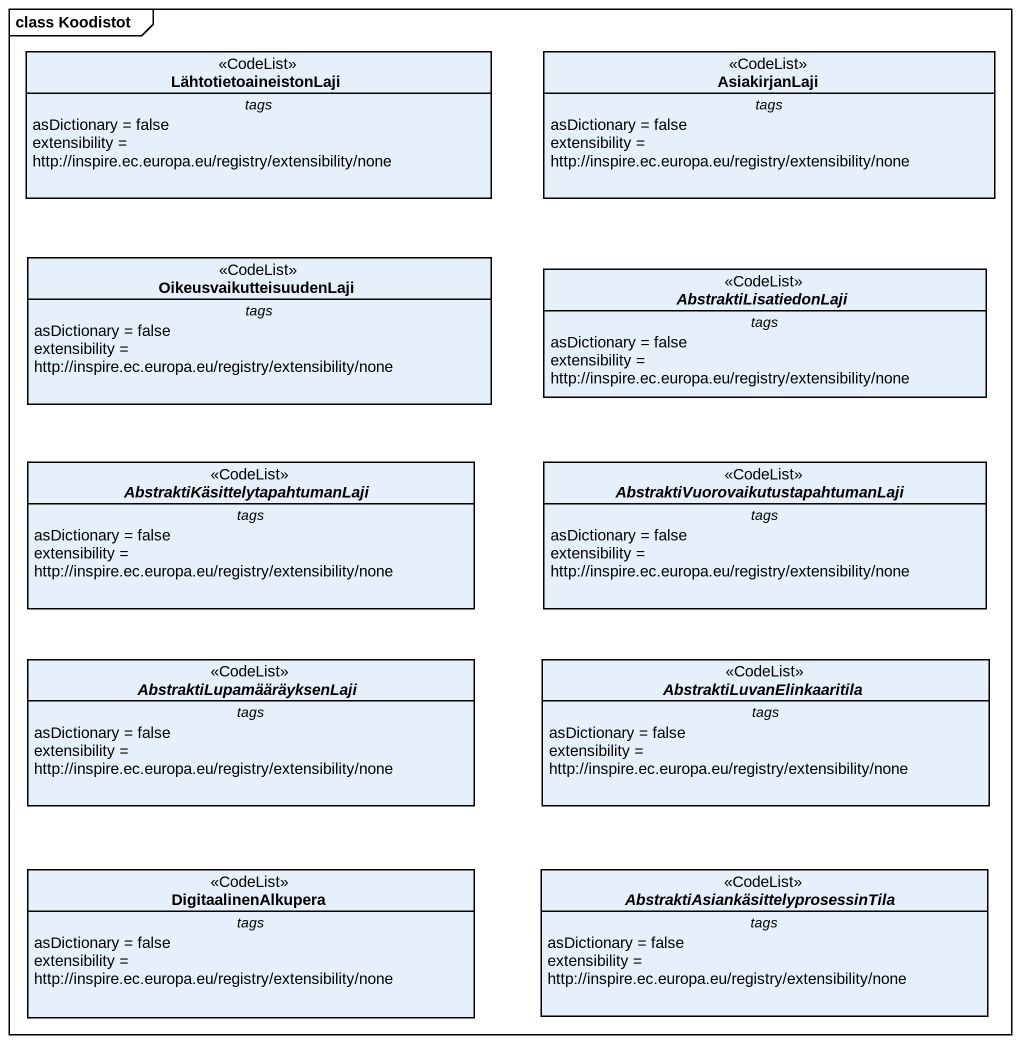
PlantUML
@startuml
mainframe class Koodistot
hide circle
hide empty members
class LähtotietoaineistonLaji <<CodeList>> {
  -- tags --
  asDictionary = false
  extensibility = http://inspire.ec.europa.eu/registry/extensibility/none
}
class AsiakirjanLaji <<CodeList>> {
  -- tags --
  asDictionary = false
  extensibility = http://inspire.ec.europa.eu/registry/extensibility/none
}
class OikeusvaikutteisuudenLaji <<CodeList>> {
  -- tags --
  asDictionary = false
  extensibility = http://inspire.ec.europa.eu/registry/extensibility/none
}
abstract class AbstraktiLisatiedonLaji <<CodeList>> {
  -- tags --
  asDictionary = false
  extensibility = http://inspire.ec.europa.eu/registry/extensibility/none
}
abstract class "AbstraktiKäsittelytapahtumanLaji" as AbstraktiKäsittelytapahtuman <<CodeList>> {
  -- tags --
  asDictionary = false
  extensibility = http://inspire.ec.europa.eu/registry/extensibility/none
}
abstract class "AbstraktiVuorovaikutustapahtumanLaji" as AbstraktiVuorovaikutustapaht <<CodeList>> {
  -- tags --
  asDictionary = false
  extensibility = http://inspire.ec.europa.eu/registry/extensibility/none
}
abstract class AbstraktiLupamääräyksenLaji <<CodeList>> {
  -- tags --
  asDictionary = false
  extensibility = http://inspire.ec.europa.eu/registry/extensibility/none
}
abstract class AbstraktiLuvanElinkaaritila <<CodeList>> {
  -- tags --
  asDictionary = false
  extensibility = http://inspire.ec.europa.eu/registry/extensibility/none
}
class DigitaalinenAlkupera <<CodeList>> {
  -- tags --
  asDictionary = false
  extensibility = http://inspire.ec.europa.eu/registry/extensibility/none
}
abstract class "AbstraktiAsiankäsittelyprosessinTila" as AbstraktiAsiankäsittelyprose <<CodeList>> {
  -- tags --
  asDictionary = false
  extensibility = http://inspire.ec.europa.eu/registry/extensibility/none
}
@enduml
